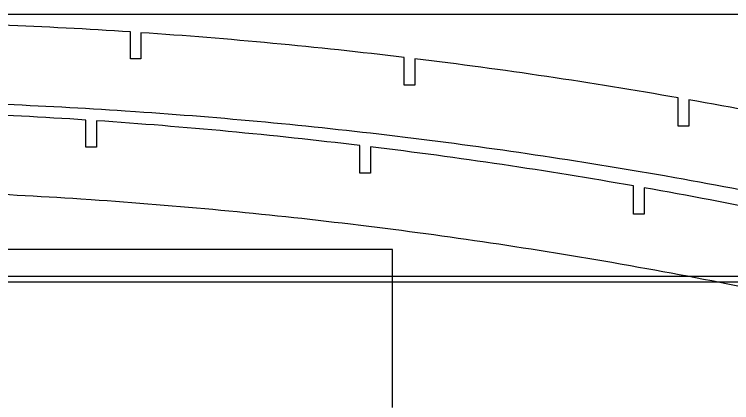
# Model space of a CAD drawing. Header units: inches. Extents: x -1514 to 1282, y -2074 to 286.
# Drawn here: x -1134.25 to -1107.01, y -1583.96 to -1569.21 of the extents above; entities that cross this region are included whole.
import ezdxf

# ---------------------------------------------------------------- set-up
doc = ezdxf.new("R2010")
doc.units = ezdxf.units.IN
doc.header["$LTSCALE"] = 0.1
doc.header["$MEASUREMENT"] = 0
doc.layers.add('pic', color=1, linetype='Continuous')

msp = doc.modelspace()

# ---------------------------------------------------------------- linework, layer by layer
at = {"color": 7, "linetype": 'Continuous', "lineweight": 25}
for points in [[(-1098.6439, -1574.49535, 0.01309234), (-1108.6439, -1572.44908), (-1108.6439, -1573.44908), (-1109.0439, -1573.44908), (-1109.0439, -1572.37852, 0.01296759), (-1119.0439, -1570.89129), (-1119.0439, -1571.89129), (-1119.4439, -1571.89129), (-1119.4439, -1570.84279, 0.01288321), (-1129.4439, -1569.90127), (-1129.4439, -1570.90127), (-1129.8439, -1570.90127), (-1129.8439, -1569.8744, 0.01257078), (-1139.63642, -1569.47354)], [(-1139.68373, -1572.47317, -0.01257078), (-1130.04192, -1572.86786), (-1129.64807, -1572.89432, -0.01288321), (-1119.80196, -1573.82134), (-1119.40812, -1573.8691, -0.01296759), (-1109.56201, -1575.33344), (-1109.16817, -1575.40292, -0.01309234), (-1099.32206, -1577.4177)], [(-1100.3348, -1577.84116, 0.01309234), (-1110.3348, -1575.79489), (-1110.3348, -1576.79489), (-1110.7348, -1576.79489), (-1110.7348, -1575.72432, 0.01296759), (-1120.7348, -1574.2371), (-1120.7348, -1575.2371), (-1121.1348, -1575.2371), (-1121.1348, -1574.18859, 0.01288321), (-1131.1348, -1573.24708), (-1131.1348, -1574.24708), (-1131.5348, -1574.24708), (-1131.5348, -1573.22021, 0.01257078), (-1141.32732, -1572.81935)], [(-1141.37463, -1575.81897, -0.01257078), (-1131.73282, -1576.21367), (-1131.33897, -1576.24013, -0.01288321), (-1121.49286, -1577.16715), (-1121.09902, -1577.21491, -0.01296759), (-1111.25291, -1578.67925), (-1110.85907, -1578.74872, -0.01309234), (-1101.01296, -1580.7635)]]:
    msp.add_lwpolyline(points, format="xyb", dxfattribs=at)
msp.add_lwpolyline([(-1119.89808, -1584.13892), (-1119.89808, -1578.13892), (-1137.59808, -1578.13892)], dxfattribs=at)
at = {"layer": 'pic', "color": 1}
msp.add_lwpolyline([(-1195.00188, -1612.20503), (-1081.50188, -1612.20503), (-1081.50188, -1569.20503), (-1195.00188, -1569.20503)], close=True, dxfattribs=at)
at = {"layer": 'pic'}
msp.add_lwpolyline([(-1200.42527, -1579.36296), (-1070.42527, -1579.36296), (-1070.42527, -1579.16296), (-1200.42527, -1579.16296)], close=True, dxfattribs=at)

doc.saveas('drawing.dxf')
